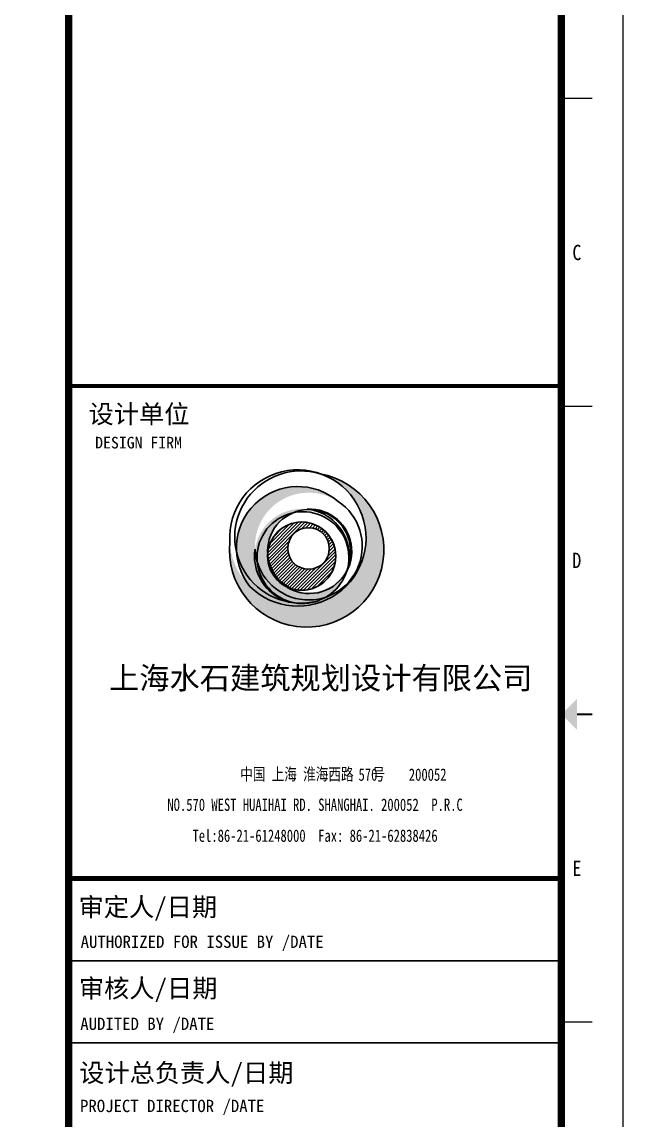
# Model space of a CAD drawing. Extents: x 5393441 to 5456441, y -1528218 to -1483673.
# Drawn here: x 5446091 to 5456441, y -1512931 to -1494021 of the extents above; entities that cross this region are included whole.
import ezdxf
from ezdxf.enums import TextEntityAlignment as Align

# ---------------------------------------------------------------- set-up
doc = ezdxf.new("R2010")
doc.units = 0
doc.header["$LTSCALE"] = 1000
doc.header["$MEASUREMENT"] = 0
doc.layers.add('1', color=6, linetype='Continuous')
doc.layers.add('FACE', color=2, linetype='Continuous')
doc.layers.add('图框', color=7, linetype='Continuous', lineweight=5)
doc.layers.add('轮廓', color=255, linetype='Continuous', lineweight=5)
doc.styles.add('TKZ1', font='SIMHEI.TTF', dxfattribs={"width": 0.7})
doc.styles.add('图签栏', font='SimSun.ttf')

# ---------------------------------------------------------------- blocks, each defined once
blk = doc.blocks.new('A$C790473E3')
at = {"layer": 'FACE'}
blk.add_hatch(color=256, dxfattribs=at).paths.add_polyline_path([(12277, 22805, -0.4358242), (25158, 38243, 0.4034982), (8203, 25238, -0.6154452), (35207, 40694, 0.9131699), (6565, 13084, -0.1859392), (0, 27582, 2.2949898), (29364, 49669, -0.7433742), (29147, 8589, 0.2704113), (38508, 20344, -0.4456628), (20141, 12365, -0.3262317)])
h = blk.add_hatch(dxfattribs=at)
h.set_pattern_fill('ANSI31', color=256, scale=6118.035339, style=0)
h.set_pattern_definition([(45, (-835537.9, 198731.2), (-540.76303, 540.76303), [])])
h.paths.add_polyline_path([(34441, 22970, 1.0074548), (12277, 22805, 0.9926004)])
h.paths.add_polyline_path([(18828, 25457, -1), (32328, 25457, -1)], flags=16)
blk.add_circle((23359, 22970), 11082, dxfattribs=at)
at = {"layer": 'FACE', "color": 2}
blk.add_circle((25578, 25457), 6750, dxfattribs=at)
for centre, radius, start, end in [((24948, 24977), 25084, 174.03869, 79.86154), ((23075, 29161), 21450, 286.44545, 72.95009), ((22142, 25587), 19974, 49.14596, 218.75151), ((25605, 26152), 17427, 56.56444, 183.00452), ((23426, 22946), 15395, 83.53959, 171.43554), ((25891, 24539), 13724, 93.06127, 187.25622), ((23359, 22970), 11082, 253.12295, 180.85108), ((22101, 28855), 22137, 183.29715, 225.4301), ((25737, 24611), 13464, 245.44008, 341.5231), ((23754, 22488), 14908, 291.20681, 351.73296)]:
    blk.add_arc(centre, radius, start, end, dxfattribs=at)
blk = doc.blocks.new('tk')
at = {"layer": '1'}
for p, q in [((1343773, 448746), (1351773, 448746)), ((1343773, 447412), (1351773, 447412))]:
    blk.add_line(p, q, dxfattribs=at)
for points, const_width in [([(1343773, 458079), (1351773, 458079)], 66.7), ([(1343773, 450079), (1351773, 450079)], 80), ([(1343773, 450079), (1351773, 450079)], 66.7)]:
    blk.add_lwpolyline(points, dxfattribs=dict(at, const_width=const_width))
at = {"layer": '图框'}
for p, q in [((1352773, 431746), (1352773, 473746)), ((1352273, 462746), (1351773, 462746)), ((1352273, 457746), (1351773, 457746)), ((1352273, 447746), (1351773, 447746))]:
    blk.add_line(p, q, dxfattribs=at)
at = {"layer": '图框', "const_width": 120}
blk.add_lwpolyline([(1351773, 472746), (1295873, 472746), (1295873, 432746), (1351773, 432746)], close=True, dxfattribs=at)
at = {"layer": '图框'}
for points, const_width in [([(1343773, 472746), (1343773, 432746)], 120), ([(1343773, 458079), (1351773, 458079)], 60), ([(1352023, 452746), (1352273, 452746)], 30)]:
    blk.add_lwpolyline(points, dxfattribs=dict(at, const_width=const_width))
blk.add_solid([(1352023, 452996), (1352023, 452496), (1351773, 452746)], dxfattribs=at)
at = {"layer": '图框', "linetype": 'ByBlock', "xscale": 0.05000001192092896, "yscale": 0.05000000447034836, "zscale": 0.05}
blk.add_blockref('A$C790473E3', (1346388, 454167), dxfattribs=at)
at = {"layer": '1', "style": '图签栏'}
blk.add_text('设计单位', height=300, dxfattribs=at).set_placement((1344914, 457629), align=Align.MIDDLE)
for s, height, p in [('DESIGN FIRM', 188.55, (1344202, 457064)), ('审定人/日期', 300, (1343933, 449468)), ('AUTHORIZED FOR ISSUE BY /DATE', 200, (1343967, 448954)), ('审核人/日期', 300, (1343938, 448148)), ('AUDITED BY /DATE', 200, (1343961, 447622)), ('设计总负责人/日期', 300, (1343944, 446776)), ('PROJECT DIRECTOR /DATE', 200, (1343957, 446288))]:
    blk.add_text(s, height=height, dxfattribs=at).set_placement(p)
at = {"layer": '图框', "style": 'TKZ1'}
for s, height, width, p in [('C', 250, 0.85, (1352023, 460246)), ('D', 250, 0.85, (1352023, 455246)), ('中国 上海 淮海西路   号    ', 200, 0.75, (1347937, 451779)), ('570     200052 ', 200, 0.75, (1349244, 451766)), ('NO.570 WEST HUAIHAI RD. SHANGHAI. 200052  P.R.C', 200, 0.75, (1347773, 451279)), ('Tel:86-21-61248000  Fax: 86-21-62838426', 200, 0.75, (1347773, 450779)), ('E', 250, 0.85, (1352023, 450246))]:
    blk.add_text(s, height=height, dxfattribs=dict(at, width=width)).set_placement(p, align=Align.MIDDLE)
blk.add_text('上海水石建筑规划设计有限公司', height=360, dxfattribs=at).set_placement((1347865, 453343), align=Align.MIDDLE)

msp = doc.modelspace()

# ---------------------------------------------------------------- block references
at = {"layer": '轮廓', "xscale": 1.060606060549617, "yscale": 1.060606060316786, "zscale": 1.060606060196864}
msp.add_blockref('tk', (4021682, -1986130), dxfattribs=at)

doc.saveas('drawing.dxf')
